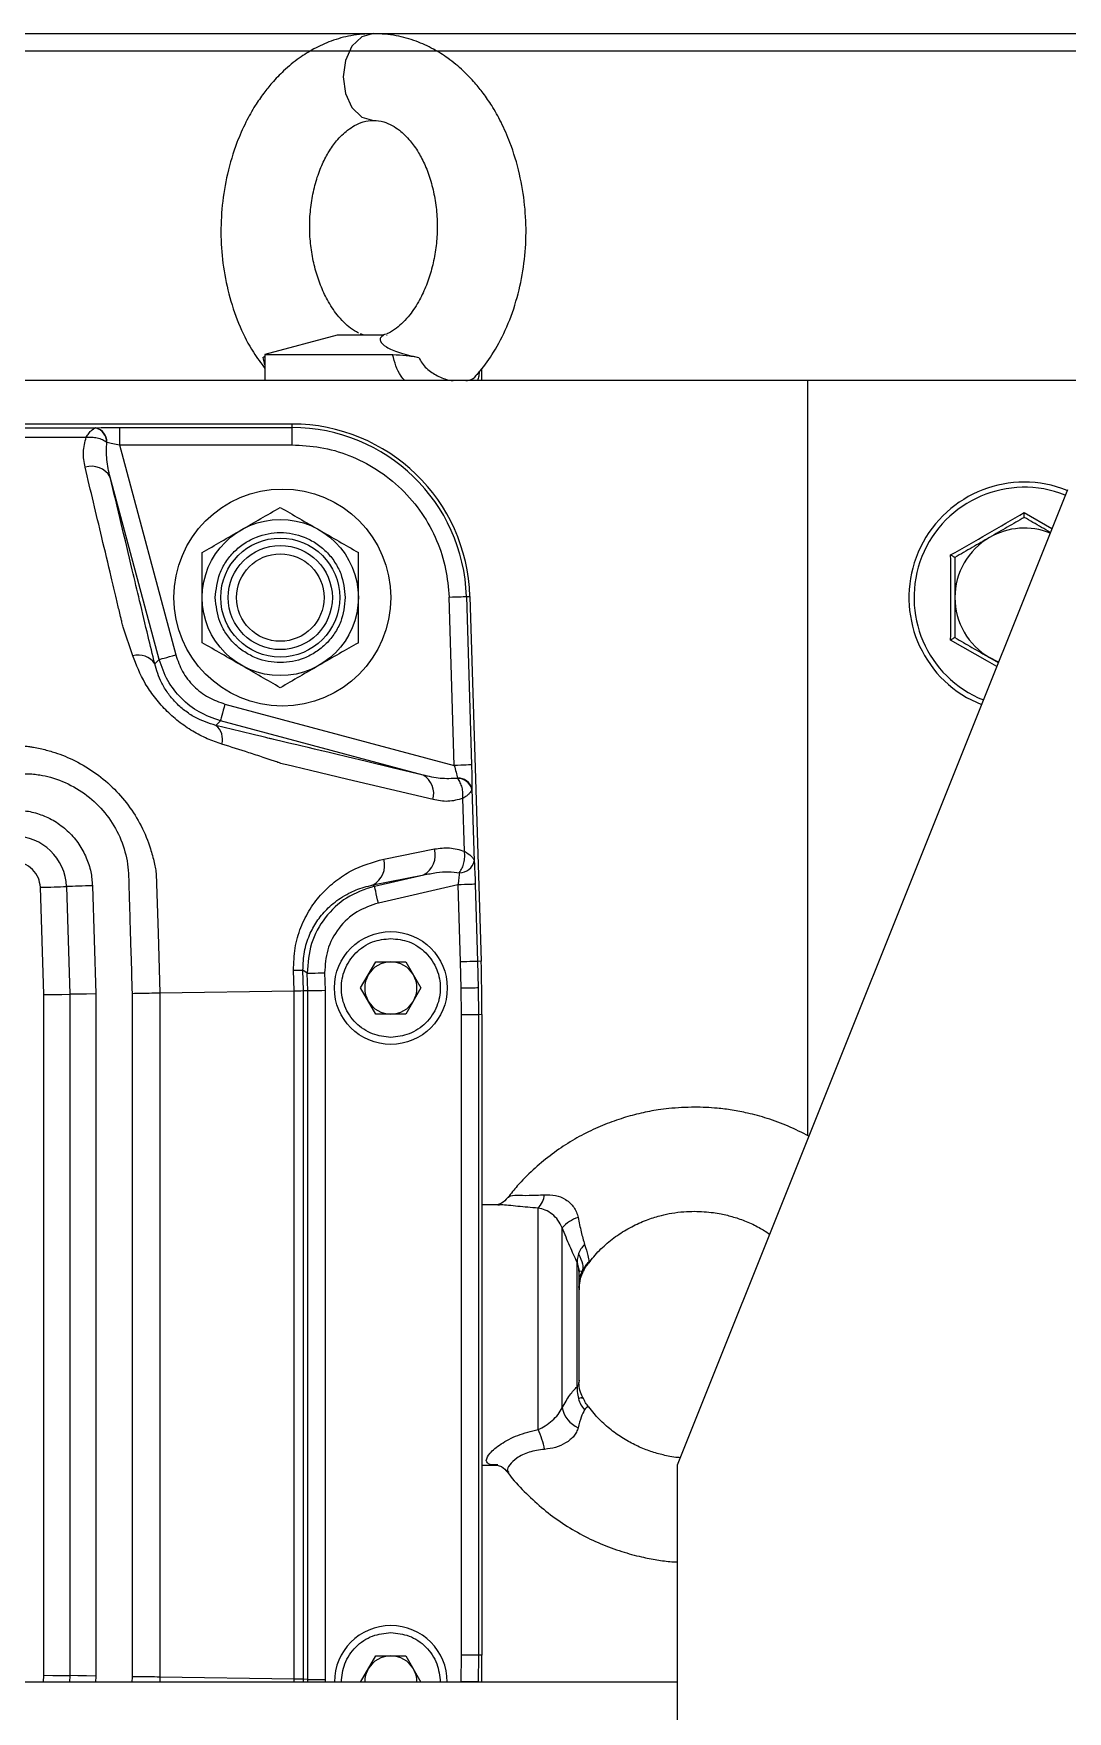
# Model space of a CAD drawing. Header units: centimetres. Extents: x 470464 to 524273, y 49611 to 59074.
# Drawn here: x 504640.27 to 504652.18, y 50589.77 to 50609.11 of the extents above; entities that cross this region are included whole.
import ezdxf

# ---------------------------------------------------------------- set-up
doc = ezdxf.new("R2010")
doc.units = ezdxf.units.CM
doc.header["$MEASUREMENT"] = 0
doc.layers.add('vinç', color=7, linetype='Continuous')

# ---------------------------------------------------------------- blocks, each defined once
blk = doc.blocks.new('y65ytr5c4rc44rfe')
at = {"color": 2, "linetype": 'Continuous', "lineweight": 25}
for p, q in [((429219.749, 68899.296), (429218.916, 68899.072)), ((429220.285, 68899.296), (429219.749, 68899.296)), ((429220.047, 68899.299), (429220.017, 68899.311)), ((429220.306, 68899.309), (429220.281, 68899.3)), ((429220.323, 68899.296), (429220.315, 68899.296)), ((429218.891, 68899.04), (429218.916, 68899.054)), ((429218.916, 68899.072), (429220.387, 68899.072)), ((429218.916, 68899.072), (429218.916, 68898.772)), ((429221.359, 68898.842), (429221.359, 68898.841)), ((429221.416, 68898.772), (429221.416, 68898.912)), ((429225.166, 68898.772), (429201.166, 68898.772)), ((429225.166, 68898.772), (429225.166, 68890.073)), ((429230.02, 68898.772), (429225.166, 68898.772)), ((429219.228, 68898.272), (429206.287, 68898.272)), ((429216.014, 68898.229), (429216.968, 68898.229)), ((429216.965, 68898.228), (429216.968, 68898.229)), ((429217.24, 68898.232), (429217.24, 68898.032)), ((429217.24, 68898.232), (429219.228, 68898.232)), ((429219.228, 68898.232), (429219.228, 68898.272)), ((429219.228, 68898.032), (429219.228, 68898.232)), ((429216.127, 68898.121), (429216.857, 68898.121)), ((429217.093, 68898.063), (429217.095, 68898.063)), ((429217.24, 68898.032), (429217.888, 68895.61)), ((429217.24, 68898.032), (429219.228, 68898.032)), ((429217.695, 68895.559), (429217.132, 68897.661)), ((429228.163, 68897.515), (429223.666, 68886.272)), ((429227.666, 68897.253), (429227.984, 68897.067)), ((429221.237, 68896.284), (429221.277, 68896.285)), ((429221.237, 68896.284), (429221.296, 68894.343)), ((429221.277, 68896.285), (429221.406, 68892.08)), ((429221.097, 68894.337), (429221.037, 68896.278)), ((429217.393, 68895.602), (429217.281, 68895.93)), ((429227.243, 68895.54), (429226.817, 68895.782)), ((429217.645, 68895.508), (429217.695, 68895.559)), ((429227.348, 68895.478), (429227.243, 68895.54)), ((429227.266, 68895.58), (429227.366, 68895.522)), ((429227.001, 68895.121), (429227.172, 68895.038)), ((429218.454, 68895.045), (429221.097, 68894.337)), ((429218.402, 68894.852), (429218.349, 68894.799)), ((429220.738, 68894.226), (429218.402, 68894.852)), ((429221.136, 68894.19), (429221.136, 68894.188)), ((429221.301, 68894.069), (429221.301, 68894.064)), ((429221.301, 68894.069), (429221.327, 68893.235)), ((429221.215, 68893.348), (429221.197, 68893.957)), ((429220.285, 68893.257), (429220.869, 68893.374)), ((429220.16, 68892.959), (429220.745, 68893.076)), ((429220.178, 68892.945), (429220.745, 68893.076)), ((429221.157, 68893.1), (429221.158, 68893.102)), ((429216.366, 68891.695), (429216.328, 68892.932)), ((429216.628, 68892.941), (429216.666, 68891.699)), ((429216.927, 68892.95), (429216.966, 68891.704)), ((429220.16, 68892.959), (429220.178, 68892.945)), ((429221.139, 68892.961), (429220.223, 68892.751)), ((429221.139, 68892.961), (429221.166, 68892.073)), ((429221.339, 68892.967), (429221.366, 68892.079)), ((429220.018, 68891.772), (429220.192, 68892.073)), ((429220.192, 68892.073), (429220.54, 68892.073)), ((429220.54, 68892.073), (429220.713, 68891.772)), ((429221.166, 68892.073), (429221.173, 68891.769)), ((429221.406, 68892.08), (429221.366, 68892.079)), ((429221.366, 68892.079), (429221.373, 68891.772)), ((429219.253, 68891.739), (429219.245, 68891.976)), ((429219.361, 68891.741), (429219.353, 68891.979)), ((429219.403, 68891.941), (429219.353, 68891.979)), ((429219.409, 68891.742), (429219.403, 68891.941)), ((429219.603, 68891.947), (429219.609, 68891.745)), ((429216.366, 68883.85), (429216.366, 68891.695)), ((429216.666, 68891.699), (429216.666, 68883.846)), ((429216.966, 68891.704), (429216.966, 68883.841)), ((429217.385, 68891.71), (429217.385, 68883.834)), ((429217.705, 68891.715), (429219.253, 68891.739)), ((429217.705, 68891.715), (429217.705, 68883.83)), ((429219.253, 68883.806), (429219.253, 68891.739)), ((429219.361, 68891.741), (429219.409, 68891.742)), ((429219.361, 68883.804), (429219.361, 68891.741)), ((429219.409, 68883.803), (429219.409, 68891.742)), ((429219.609, 68891.745), (429219.609, 68883.8)), ((429220.192, 68891.471), (429220.018, 68891.772)), ((429220.713, 68891.772), (429220.54, 68891.471)), ((429221.173, 68891.769), (429221.176, 68891.464)), ((429221.373, 68891.772), (429221.375, 68891.464)), ((429220.54, 68891.471), (429220.192, 68891.471)), ((429221.176, 68891.464), (429221.176, 68884.08)), ((429221.375, 68891.464), (429221.176, 68891.464)), ((429221.416, 68891.465), (429221.375, 68891.464)), ((429221.375, 68891.464), (429221.375, 68884.08)), ((429221.416, 68891.465), (429221.416, 68884.08)), ((429221.721, 68889.353), (429221.723, 68889.357)), ((429221.599, 68889.272), (429221.416, 68889.272)), ((429222.062, 68886.682), (429222.062, 68889.235)), ((429222.341, 68886.932), (429222.341, 68889.008)), ((429222.514, 68887.176), (429222.514, 68888.609)), ((429222.648, 68888.617), (429222.637, 68888.6)), ((429222.533, 68888.321), (429222.545, 68888.404)), ((429222.535, 68887.245), (429222.535, 68888.506)), ((429222.549, 68888.418), (429222.578, 68888.491)), ((429222.535, 68887.252), (429222.531, 68887.225)), ((429222.572, 68887.042), (429222.574, 68887.049)), ((429222.574, 68887.049), (429222.575, 68887.05)), ((429221.416, 68886.272), (429221.599, 68886.272)), ((429223.666, 68886.272), (429223.666, 68876.272)), ((429221.706, 68886.21), (429221.721, 68886.192)), ((429221.721, 68886.192), (429221.723, 68886.188)), ((429220.018, 68883.772), (429220.192, 68884.073)), ((429220.192, 68884.073), (429220.54, 68884.073)), ((429220.54, 68884.073), (429220.713, 68883.772)), ((429221.176, 68884.08), (429221.173, 68883.776)), ((429221.375, 68884.08), (429221.176, 68884.08)), ((429221.375, 68884.08), (429221.373, 68883.773)), ((429221.416, 68884.08), (429221.375, 68884.08)), ((429223.666, 68883.772), (429182.666, 68883.772)), ((429216.363, 68883.772), (429216.366, 68883.85)), ((429216.666, 68883.846), (429216.664, 68883.772)), ((429216.966, 68883.841), (429216.964, 68883.772)), ((429217.385, 68883.834), (429217.383, 68883.772)), ((429217.705, 68883.83), (429217.703, 68883.772)), ((429219.253, 68883.806), (429217.705, 68883.83)), ((429219.252, 68883.772), (429219.253, 68883.806)), ((429219.36, 68883.772), (429219.361, 68883.804)), ((429219.409, 68883.803), (429219.361, 68883.804)), ((429219.408, 68883.772), (429219.409, 68883.803)), ((429219.609, 68883.8), (429219.608, 68883.772))]:
    blk.add_line(p, q, dxfattribs=at)
at = {"color": 2, "linetype": 'Continuous', "lineweight": 25, "flags": 128}
for points in [[(429220.166, 68902.772), (429220.031, 68902.734), (429219.918, 68902.626), (429219.842, 68902.464), (429219.815, 68902.272), (429219.842, 68902.081), (429219.918, 68901.919), (429220.031, 68901.81), (429220.166, 68901.772), (429220.166, 68901.772)], [(429221.037, 68896.278), (429221.075, 68896.279), (429221.112, 68896.28), (429221.146, 68896.281), (429221.176, 68896.282), (429221.201, 68896.283), (429221.219, 68896.284), (429221.232, 68896.284), (429221.237, 68896.284)], [(429217.695, 68895.559), (429217.7, 68895.56), (429217.712, 68895.563), (429217.73, 68895.568), (429217.754, 68895.574), (429217.783, 68895.582), (429217.816, 68895.591), (429217.852, 68895.601), (429217.888, 68895.61)], [(429227.369, 68895.53), (429227.36, 68895.533), (429227.266, 68895.58)], [(429218.454, 68895.045), (429218.444, 68895.008), (429218.434, 68894.973), (429218.426, 68894.94), (429218.418, 68894.911), (429218.411, 68894.887), (429218.407, 68894.869), (429218.403, 68894.857), (429218.402, 68894.852)], [(429220.738, 68894.226), (429220.38, 68894.311), (429220.087, 68894.381), (429219.86, 68894.435), (429219.732, 68894.466), (429219.64, 68894.488), (429219.585, 68894.501), (429219.572, 68894.504), (429219.568, 68894.505), (429219.567, 68894.505), (429219.567, 68894.505), (429219.567, 68894.505), (429219.567, 68894.505), (429219.567, 68894.505), (429219.567, 68894.505), (429219.487, 68894.524), (429219.412, 68894.542), (429219.344, 68894.558), (429219.281, 68894.573), (429219.225, 68894.587), (429219.174, 68894.599), (429219.129, 68894.609), (429219.019, 68894.635), (429218.991, 68894.642), (429218.984, 68894.644), (429218.982, 68894.644), (429218.982, 68894.644), (429218.982, 68894.644), (429218.982, 68894.644), (429218.972, 68894.647), (429218.964, 68894.649), (429218.95, 68894.652), (429218.925, 68894.658), (429218.88, 68894.669), (429218.796, 68894.689), (429218.638, 68894.727), (429218.349, 68894.799)], [(429220.852, 68893.943), (429219.871, 68894.176), (429219.439, 68894.279), (429219.249, 68894.324), (429219.166, 68894.344), (429219.129, 68894.353), (429219.1, 68894.36)], [(429221.296, 68894.343), (429221.291, 68894.343), (429221.279, 68894.343), (429221.26, 68894.342), (429221.235, 68894.341), (429221.205, 68894.34), (429221.171, 68894.339), (429221.135, 68894.338), (429221.097, 68894.337)], [(429217.663, 68893.088), (429217.684, 68892.402), (429217.705, 68891.715)], [(429216.328, 68892.932), (429216.368, 68892.933), (429216.408, 68892.934), (429216.447, 68892.935), (429216.486, 68892.937), (429216.523, 68892.938), (429216.56, 68892.939), (429216.595, 68892.94), (429216.628, 68892.941)], [(429216.927, 68892.95), (429216.887, 68892.949), (429216.847, 68892.948), (429216.808, 68892.946), (429216.769, 68892.945), (429216.732, 68892.944), (429216.696, 68892.943), (429216.661, 68892.942), (429216.628, 68892.941)], [(429220.223, 68892.751), (429220.214, 68892.788), (429220.206, 68892.824), (429220.198, 68892.857), (429220.192, 68892.886), (429220.186, 68892.91), (429220.182, 68892.929), (429220.179, 68892.941), (429220.178, 68892.945)], [(429221.339, 68892.967), (429221.334, 68892.967), (429221.321, 68892.967), (429221.303, 68892.966), (429221.278, 68892.966), (429221.248, 68892.965), (429221.214, 68892.964), (429221.177, 68892.962), (429221.139, 68892.961)], [(429221.366, 68892.079), (429221.361, 68892.079), (429221.349, 68892.079), (429221.33, 68892.078), (429221.305, 68892.077), (429221.275, 68892.076), (429221.241, 68892.075), (429221.204, 68892.074), (429221.166, 68892.073)], [(429219.245, 68891.976), (429219.269, 68891.976), (429219.289, 68891.977), (429219.308, 68891.978), (429219.323, 68891.978), (429219.335, 68891.978), (429219.345, 68891.979), (429219.351, 68891.979), (429219.353, 68891.979)], [(429219.403, 68891.941), (429219.408, 68891.941), (429219.42, 68891.941), (429219.439, 68891.942), (429219.464, 68891.943), (429219.494, 68891.944), (429219.528, 68891.945), (429219.565, 68891.946), (429219.603, 68891.947)], [(429216.366, 68891.695), (429216.472, 68891.696), (429216.574, 68891.698), (429216.666, 68891.699)], [(429216.966, 68891.704), (429216.859, 68891.702), (429216.758, 68891.701), (429216.666, 68891.699)], [(429219.253, 68891.739), (429219.297, 68891.74), (429219.33, 68891.74), (429219.352, 68891.741), (429219.361, 68891.741)], [(429219.409, 68891.742), (429219.414, 68891.742), (429219.426, 68891.742), (429219.445, 68891.742), (429219.47, 68891.743), (429219.5, 68891.743), (429219.534, 68891.743), (429219.571, 68891.744), (429219.609, 68891.745)], [(429221.373, 68891.772), (429221.368, 68891.772), (429221.356, 68891.772), (429221.337, 68891.771), (429221.312, 68891.771), (429221.282, 68891.77), (429221.248, 68891.77), (429221.211, 68891.769), (429221.173, 68891.769)], [(429216.366, 68883.85), (429216.472, 68883.848), (429216.574, 68883.847), (429216.666, 68883.846)], [(429216.966, 68883.841), (429216.859, 68883.843), (429216.758, 68883.844), (429216.666, 68883.846)], [(429219.361, 68883.804), (429219.352, 68883.804), (429219.33, 68883.805), (429219.297, 68883.805), (429219.253, 68883.806)], [(429219.409, 68883.803), (429219.414, 68883.803), (429219.426, 68883.803), (429219.445, 68883.803), (429219.47, 68883.802), (429219.5, 68883.802), (429219.534, 68883.801), (429219.571, 68883.801), (429219.609, 68883.8)], [(429221.373, 68883.773), (429221.368, 68883.773), (429221.356, 68883.773), (429221.337, 68883.774), (429221.312, 68883.774), (429221.282, 68883.774), (429221.248, 68883.775), (429221.211, 68883.776), (429221.173, 68883.776)]]:
    blk.add_lwpolyline(points, dxfattribs=at)
at = {"color": 2, "linetype": 'Continuous', "lineweight": 25}
for centre, radius in [((429219.116, 68896.272), 1.25), ((429219.092, 68896.272), 0.9), ((429219.092, 68896.272), 0.686), ((429219.092, 68896.272), 0.6), ((429219.092, 68896.272), 0.504), ((429220.366, 68891.772), 0.65)]:
    blk.add_circle(centre, radius, dxfattribs=at)
for centre, radius, start, end in [((429216.92, 68898.061), 0.173, 0.7122, 75.0981), ((429216.927, 68898.065), 0.168, 359.1816, 75.84), ((429219.228, 68896.222), 2.05, 1.7624, 90), ((429219.228, 68896.222), 2.01, 1.7624, 90), ((429216.915, 68897.534), 0.252, 30.3265, 106.6427), ((429227.666, 68896.272), 1.33, 68.1986, 240), ((429227.666, 68896.272), 1.271, 68.1986, 248.1986), ((429227.666, 68896.272), 0.8, 68.1986, 120), ((429227.666, 68896.272), 0.8, 120, 180), ((429227.666, 68896.272), 0.8, 180, 240), ((429217.454, 68895.38), 0.23, 33.9412, 105.4256), ((429218.219, 68894.637), 0.208, 344.6656, 51.1882), ((429220.612, 68894.011), 0.249, 344.04, 59.7686), ((429221.141, 68894.024), 0.167, 15.8167, 91.8533), ((429221.134, 68894.014), 0.174, 16.9684, 89.4054), ((429216.028, 68892.922), 0.6, 1.7624, 90), ((429220.037, 68893.185), 0.258, 298.5584, 16.1139), ((429220.621, 68893.302), 0.258, 298.5587, 16.1116), ((429221.159, 68893.273), 0.172, 269.2516, 347.2185), ((429221.159, 68893.273), 0.172, 269.3971, 347.156), ((429220.366, 68891.772), 0.301, 90, 150), ((429220.366, 68891.772), 0.301, 30, 90), ((429220.366, 68891.772), 0.301, 150, 210), ((429220.366, 68891.772), 0.301, 330, 30), ((429220.366, 68891.772), 0.301, 210, 270), ((429220.366, 68891.772), 0.301, 270, 330), ((429221.873, 68889.424), 0.267, 314.9349, 352.4164), ((429222.657, 68888.72), 0.428, 108.1366, 137.7587), ((429222.659, 68887), 0.326, 192.0759, 245.5009), ((429221.162, 68886.256), 0.996, 11.4856, 25.3533), ((429220.366, 68883.772), 0.65, 0, 180), ((429220.366, 68883.772), 0.301, 150, 180), ((429220.366, 68883.772), 0.301, 90, 150), ((429220.366, 68883.772), 0.301, 30, 90), ((429220.366, 68883.772), 0.301, 0, 30)]:
    blk.add_arc(centre, radius, start, end, dxfattribs=at)
for centre, major_axis, start_param in [((429201.404, 68891.465), (20.01, 0.308), 6.267815), ((429201.404, 68884.08), (20.01, -0.308), 6.283183)]:
    blk.add_ellipse(centre, major_axis=major_axis, ratio=0.999391, start_param=start_param, end_param=6.298556, dxfattribs=at)
for points, knots in [([(429220.166, 68902.772), (429220.079, 68902.768), (429219.914, 68902.759), (429219.684, 68902.693), (429219.485, 68902.603), (429219.301, 68902.488), (429219.14, 68902.356), (429219.005, 68902.216), (429218.896, 68902.081), (429218.794, 68901.932), (429218.688, 68901.744), (429218.574, 68901.483), (429218.478, 68901.163), (429218.417, 68900.798), (429218.401, 68900.436), (429218.431, 68900.077), (429218.504, 68899.725), (429218.621, 68899.394), (429218.759, 68899.12), (429218.87, 68898.973), (429218.916, 68898.912)], [0, 0, 0, 0, 0.059416, 0.113251, 0.161977, 0.205943, 0.25665, 0.297556, 0.329655, 0.365559, 0.410215, 0.461173, 0.535226, 0.605362, 0.674239, 0.742965, 0.812771, 0.884341, 0.952009, 1, 1, 1, 1]), ([(429221.355, 68898.838), (429221.368, 68898.853), (429221.441, 68898.934), (429221.564, 68899.112), (429221.712, 68899.393), (429221.827, 68899.725), (429221.901, 68900.077), (429221.931, 68900.436), (429221.915, 68900.798), (429221.854, 68901.163), (429221.758, 68901.483), (429221.644, 68901.744), (429221.538, 68901.932), (429221.436, 68902.081), (429221.327, 68902.215), (429221.193, 68902.355), (429221.034, 68902.486), (429220.852, 68902.601), (429220.653, 68902.691), (429220.421, 68902.759), (429220.254, 68902.768), (429220.166, 68902.772)], [0, 0, 0, 0, 0.0124827, 0.0668118, 0.1331505, 0.2033159, 0.2717508, 0.3391273, 0.4066522, 0.4754112, 0.5480101, 0.5979671, 0.6417467, 0.6769465, 0.7084005, 0.7484247, 0.7979749, 0.8409607, 0.8886952, 0.9415499, 1, 1, 1, 1]), ([(429219.992, 68899.32), (429219.962, 68899.338), (429219.88, 68899.386), (429219.757, 68899.51), (429219.64, 68899.684), (429219.554, 68899.869), (429219.493, 68900.055), (429219.451, 68900.252), (429219.429, 68900.457), (429219.431, 68900.667), (429219.455, 68900.875), (429219.501, 68901.073), (429219.566, 68901.251), (429219.633, 68901.383), (429219.693, 68901.474), (429219.747, 68901.543), (429219.804, 68901.604), (429219.873, 68901.665), (429219.954, 68901.719), (429220.053, 68901.763), (429220.126, 68901.769), (429220.166, 68901.772)], [0, 0, 0, 0, 0.051553, 0.140434, 0.210561, 0.265849, 0.319633, 0.372588, 0.425454, 0.479509, 0.534614, 0.59044, 0.64649, 0.698554, 0.728875, 0.756012, 0.79205, 0.829872, 0.876847, 0.933209, 1, 1, 1, 1]), ([(429220.166, 68901.772), (429220.205, 68901.769), (429220.278, 68901.763), (429220.377, 68901.719), (429220.459, 68901.665), (429220.528, 68901.604), (429220.585, 68901.543), (429220.639, 68901.474), (429220.698, 68901.383), (429220.766, 68901.251), (429220.83, 68901.073), (429220.876, 68900.875), (429220.901, 68900.667), (429220.902, 68900.457), (429220.881, 68900.252), (429220.839, 68900.055), (429220.778, 68899.869), (429220.692, 68899.684), (429220.575, 68899.509), (429220.452, 68899.39), (429220.361, 68899.327), (429220.323, 68899.314), (429220.315, 68899.311)], [0, 0, 0, 0, 0.065878, 0.121469, 0.167802, 0.205106, 0.240651, 0.267417, 0.297323, 0.348674, 0.403957, 0.459019, 0.513371, 0.566686, 0.618829, 0.671059, 0.724107, 0.778639, 0.847806, 0.935471, 0.986318, 1, 1, 1, 1]), ([(429220.285, 68899.296), (429220.27, 68899.286), (429220.24, 68899.266), (429220.242, 68899.218), (429220.302, 68899.16), (429220.429, 68899.105), (429220.566, 68899.066), (429220.648, 68899.049), (429220.689, 68899.04)], [0, 0, 0, 0, 0.125287, 0.250655, 0.499983, 0.748992, 0.874391, 1, 1, 1, 1]), ([(429218.891, 68899.04), (429218.897, 68899.016), (429218.904, 68898.984), (429218.913, 68898.958), (429218.916, 68898.951)], [0, 0, 0, 0, 0.727951, 1, 1, 1, 1]), ([(429220.387, 68899.072), (429220.439, 68899.071), (429220.543, 68899.067), (429220.64, 68899.049), (429220.689, 68899.04)], [0, 0, 0, 0, 0.498906, 1, 1, 1, 1]), ([(429220.528, 68898.772), (429220.513, 68898.79), (429220.439, 68898.872), (429220.41, 68898.984), (429220.387, 68899.072)], [0, 0, 0, 0, 0.2085454, 1, 1, 1, 1]), ([(429220.689, 68899.04), (429220.7, 68899.017), (429220.723, 68898.97), (429220.794, 68898.893), (429220.903, 68898.824), (429221.013, 68898.78), (429221.07, 68898.774), (429221.084, 68898.772)], [0, 0, 0, 0, 0.144251, 0.288936, 0.587839, 0.894632, 1, 1, 1, 1]), ([(429221.231, 68898.772), (429221.243, 68898.774), (429221.292, 68898.781), (429221.332, 68898.803), (429221.352, 68898.836), (429221.354, 68898.839)], [0, 0, 0, 0, 0.239021, 0.927823, 1, 1, 1, 1]), ([(429221.383, 68898.869), (429221.382, 68898.854), (429221.38, 68898.816), (429221.37, 68898.789), (429221.365, 68898.772)], [0, 0, 0, 0, 0.407135, 1, 1, 1, 1]), ([(429216.857, 68898.121), (429216.866, 68898.135), (429216.881, 68898.159), (429216.899, 68898.182), (429216.927, 68898.212), (429216.947, 68898.221), (429216.965, 68898.228)], [0, 0, 0, 0, 0.246895, 0.4011574, 0.4933243, 1, 1, 1, 1]), ([(429216.968, 68898.229), (429217.008, 68898.23), (429217.09, 68898.232), (429217.19, 68898.232), (429217.24, 68898.232)], [0, 0, 0, 0, 0.497454, 1, 1, 1, 1]), ([(429216.842, 68897.775), (429216.832, 68897.833), (429216.81, 68897.949), (429216.841, 68898.063), (429216.857, 68898.121)], [0, 0, 0, 0, 0.498944, 1, 1, 1, 1]), ([(429216.857, 68898.121), (429216.878, 68898.122), (429216.922, 68898.124), (429216.984, 68898.114), (429217.044, 68898.095), (429217.077, 68898.074), (429217.093, 68898.063)], [0, 0, 0, 0, 0.250443, 0.49726, 0.744431, 1, 1, 1, 1]), ([(429217.132, 68897.661), (429217.116, 68897.728), (429217.084, 68897.861), (429217.09, 68897.996), (429217.093, 68898.063)], [0, 0, 0, 0, 0.499863, 1, 1, 1, 1]), ([(429217.095, 68898.063), (429217.117, 68898.059), (429217.161, 68898.05), (429217.213, 68898.038), (429217.24, 68898.032)], [0, 0, 0, 0, 0.491199, 1, 1, 1, 1]), ([(429219.228, 68898.032), (429219.336, 68898.026), (429219.56, 68898.015), (429219.891, 68897.918), (429220.21, 68897.757), (429220.496, 68897.53), (429220.732, 68897.251), (429220.902, 68896.937), (429221.009, 68896.609), (429221.028, 68896.386), (429221.037, 68896.278)], [0, 0, 0, 0, 0.116845, 0.240412, 0.3689, 0.500001, 0.6311, 0.759588, 0.883154, 1, 1, 1, 1]), ([(429217.281, 68895.93), (429217.277, 68895.949), (429217.269, 68895.983), (429217.254, 68896.044), (429217.233, 68896.133), (429217.195, 68896.292), (429217.128, 68896.576), (429217.007, 68897.083), (429216.907, 68897.505), (429216.842, 68897.775)], [0, 0, 0, 0, 0.03086, 0.055092, 0.098363, 0.175632, 0.313613, 0.560008, 1, 1, 1, 1]), ([(429217.645, 68895.508), (429217.619, 68895.615), (429217.559, 68895.864), (429217.476, 68896.216), (429217.33, 68896.83), (429217.217, 68897.305), (429217.132, 68897.661)], [0, 0, 0, 0, 0.141893, 0.333417, 0.500063, 1, 1, 1, 1]), ([(429218.642, 68897.051), (429218.717, 68897.095), (429218.87, 68897.183), (429219.017, 68897.268), (429219.092, 68897.311)], [0, 0, 0, 0, 0.494511, 1, 1, 1, 1]), ([(429219.092, 68897.311), (429219.165, 68897.269), (429219.312, 68897.183), (429219.465, 68897.095), (429219.542, 68897.051)], [0, 0, 0, 0, 0.495457, 1, 1, 1, 1]), ([(429226.817, 68896.763), (429226.959, 68896.843), (429227.243, 68897.004), (429227.525, 68897.17), (429227.666, 68897.253)], [0, 0, 0, 0, 0.499537, 1, 1, 1, 1]), ([(429227.666, 68897.196), (429227.666, 68897.197), (429227.666, 68897.199), (429227.666, 68897.212), (429227.666, 68897.231), (429227.666, 68897.246), (429227.666, 68897.253)], [0, 0, 0, 0, 0.230959, 0.499472, 0.749846, 1, 1, 1, 1]), ([(429227.666, 68897.196), (429227.601, 68897.159), (429227.47, 68897.083), (429227.334, 68897.005), (429227.266, 68896.965)], [0, 0, 0, 0, 0.4954614, 1, 1, 1, 1]), ([(429227.966, 68897.023), (429227.932, 68897.042), (429227.831, 68897.101), (429227.732, 68897.158), (429227.666, 68897.196)], [0, 0, 0, 0, 0.328863, 1, 1, 1, 1]), ([(429218.192, 68896.791), (429218.265, 68896.833), (429218.412, 68896.919), (429218.565, 68897.007), (429218.642, 68897.051)], [0, 0, 0, 0, 0.49546, 1, 1, 1, 1]), ([(429218.343, 68896.272), (429218.353, 68896.366), (429218.368, 68896.511), (429218.462, 68896.685), (429218.558, 68896.805), (429218.678, 68896.902), (429218.853, 68896.993), (429219.092, 68897.039), (429219.331, 68896.993), (429219.505, 68896.902), (429219.625, 68896.805), (429219.722, 68896.685), (429219.815, 68896.511), (429219.831, 68896.366), (429219.841, 68896.272)], [0, 0, 0, 0, 0.11973, 0.1841828, 0.2500006, 0.3158184, 0.3802712, 0.5000012, 0.6197288, 0.6841816, 0.7499994, 0.8158172, 0.88027, 1, 1, 1, 1]), ([(429219.542, 68897.051), (429219.617, 68897.007), (429219.77, 68896.919), (429219.917, 68896.834), (429219.992, 68896.791)], [0, 0, 0, 0, 0.494513, 1, 1, 1, 1]), ([(429227.266, 68896.965), (429227.199, 68896.927), (429227.063, 68896.848), (429226.932, 68896.773), (429226.866, 68896.734)], [0, 0, 0, 0, 0.494517, 1, 1, 1, 1]), ([(429218.192, 68896.272), (429218.192, 68896.359), (429218.192, 68896.535), (429218.192, 68896.705), (429218.192, 68896.791)], [0, 0, 0, 0, 0.4945164, 1, 1, 1, 1]), ([(429219.992, 68896.272), (429219.992, 68896.359), (429219.992, 68896.535), (429219.992, 68896.705), (429219.992, 68896.791)], [0, 0, 0, 0, 0.4945164, 1, 1, 1, 1]), ([(429226.866, 68896.734), (429226.865, 68896.735), (429226.864, 68896.736), (429226.852, 68896.742), (429226.836, 68896.752), (429226.823, 68896.759), (429226.817, 68896.763)], [0, 0, 0, 0, 0.230955, 0.499514, 0.749889, 1, 1, 1, 1]), ([(429226.817, 68895.782), (429226.818, 68895.945), (429226.821, 68896.272), (429226.818, 68896.599), (429226.817, 68896.763)], [0, 0, 0, 0, 0.4995336, 1, 1, 1, 1]), ([(429226.866, 68896.734), (429226.866, 68896.659), (429226.866, 68896.508), (429226.866, 68896.351), (429226.866, 68896.272)], [0, 0, 0, 0, 0.495464, 1, 1, 1, 1]), ([(429218.192, 68895.752), (429218.192, 68895.836), (429218.192, 68896.007), (429218.192, 68896.183), (429218.192, 68896.272)], [0, 0, 0, 0, 0.495464, 1, 1, 1, 1]), ([(429219.841, 68896.272), (429219.831, 68896.177), (429219.815, 68896.032), (429219.722, 68895.858), (429219.625, 68895.738), (429219.505, 68895.641), (429219.331, 68895.55), (429219.092, 68895.504), (429218.853, 68895.55), (429218.678, 68895.641), (429218.558, 68895.738), (429218.462, 68895.858), (429218.368, 68896.032), (429218.353, 68896.177), (429218.343, 68896.272)], [0, 0, 0, 0, 0.119728, 0.184181, 0.250001, 0.315819, 0.380271, 0.499999, 0.619729, 0.684181, 0.749999, 0.815819, 0.880272, 1, 1, 1, 1]), ([(429219.992, 68895.752), (429219.992, 68895.836), (429219.992, 68896.007), (429219.992, 68896.183), (429219.992, 68896.272)], [0, 0, 0, 0, 0.495464, 1, 1, 1, 1]), ([(429226.866, 68896.272), (429226.866, 68896.195), (429226.866, 68896.039), (429226.866, 68895.887), (429226.866, 68895.811)], [0, 0, 0, 0, 0.494517, 1, 1, 1, 1]), ([(429218.642, 68895.492), (429218.566, 68895.536), (429218.414, 68895.624), (429218.266, 68895.709), (429218.192, 68895.752)], [0, 0, 0, 0, 0.494516, 1, 1, 1, 1]), ([(429219.992, 68895.752), (429219.919, 68895.71), (429219.771, 68895.625), (429219.619, 68895.537), (429219.542, 68895.492)], [0, 0, 0, 0, 0.495457, 1, 1, 1, 1]), ([(429226.866, 68895.811), (429226.865, 68895.81), (429226.864, 68895.809), (429226.852, 68895.803), (429226.836, 68895.793), (429226.823, 68895.786), (429226.817, 68895.782)], [0, 0, 0, 0, 0.230959, 0.49951, 0.750068, 1, 1, 1, 1]), ([(429226.866, 68895.811), (429226.931, 68895.773), (429227.062, 68895.697), (429227.197, 68895.619), (429227.266, 68895.58)], [0, 0, 0, 0, 0.49545, 1, 1, 1, 1]), ([(429218.419, 68894.582), (429218.363, 68894.601), (429218.25, 68894.641), (429218.081, 68894.729), (429217.918, 68894.841), (429217.768, 68894.975), (429217.639, 68895.124), (429217.497, 68895.334), (429217.434, 68895.495), (429217.393, 68895.602)], [0, 0, 0, 0, 0.12369, 0.248404, 0.374527, 0.500271, 0.626986, 0.75248, 1, 1, 1, 1]), ([(429218.349, 68894.799), (429218.269, 68894.824), (429218.148, 68894.862), (429217.988, 68894.968), (429217.881, 68895.064), (429217.792, 68895.172), (429217.7, 68895.324), (429217.667, 68895.435), (429217.645, 68895.508)], [0, 0, 0, 0, 0.250269, 0.377442, 0.500368, 0.620569, 0.750457, 1, 1, 1, 1]), ([(429218.402, 68894.852), (429218.319, 68894.881), (429218.153, 68894.939), (429217.947, 68895.104), (429217.783, 68895.31), (429217.725, 68895.475), (429217.695, 68895.559)], [0, 0, 0, 0, 0.252929, 0.5, 0.747079, 1, 1, 1, 1]), ([(429217.888, 68895.61), (429217.911, 68895.545), (429217.957, 68895.413), (429218.089, 68895.246), (429218.257, 68895.114), (429218.389, 68895.068), (429218.454, 68895.045)], [0, 0, 0, 0, 0.245684, 0.5, 0.754316, 1, 1, 1, 1]), ([(429219.092, 68895.232), (429219.019, 68895.275), (429218.871, 68895.36), (429218.719, 68895.448), (429218.642, 68895.492)], [0, 0, 0, 0, 0.495464, 1, 1, 1, 1]), ([(429219.542, 68895.492), (429219.466, 68895.449), (429219.314, 68895.361), (429219.166, 68895.275), (429219.092, 68895.232)], [0, 0, 0, 0, 0.494513, 1, 1, 1, 1]), ([(429216.143, 68894.561), (429216.15, 68894.561), (429216.16, 68894.559), (429216.18, 68894.557), (429216.208, 68894.553), (429216.258, 68894.545), (429216.346, 68894.528), (429216.499, 68894.488), (429216.709, 68894.406), (429216.944, 68894.271), (429217.161, 68894.093), (429217.346, 68893.882), (429217.495, 68893.642), (429217.588, 68893.416), (429217.633, 68893.247), (429217.651, 68893.159), (429217.658, 68893.12), (429217.66, 68893.102), (429217.662, 68893.094), (429217.662, 68893.09), (429217.663, 68893.088)], [0, 0, 0, 0, 0.00815, 0.014535, 0.025868, 0.045922, 0.081328, 0.14394, 0.254296, 0.376747, 0.499499, 0.621613, 0.745044, 0.869972, 0.942098, 0.974326, 0.988662, 0.995003, 0.997802, 1, 1, 1, 1]), ([(429219.1, 68894.36), (429219.088, 68894.364), (429219.067, 68894.371), (429219.03, 68894.384), (429218.974, 68894.404), (429218.873, 68894.438), (429218.687, 68894.498), (429218.524, 68894.549), (429218.419, 68894.582)], [0, 0, 0, 0, 0.055834, 0.09959, 0.177477, 0.315887, 0.561632, 1, 1, 1, 1]), ([(429200.74, 68894.242), (429203.843, 68894.242), (429207.451, 68894.242), (429211.556, 68894.242), (429213.048, 68894.242), (429214.555, 68894.242), (429215.583, 68894.241), (429216.125, 68894.242), (429216.15, 68894.242), (429216.158, 68894.242), (429216.168, 68894.242), (429216.185, 68894.241), (429216.215, 68894.24), (429216.26, 68894.236), (429216.339, 68894.226), (429216.498, 68894.191), (429216.718, 68894.1), (429216.954, 68893.929), (429217.145, 68893.709), (429217.28, 68893.45), (429217.349, 68893.165), (429217.346, 68892.964), (429217.35, 68892.852), (429217.351, 68892.825), (429217.352, 68892.791), (429217.355, 68892.688), (429217.361, 68892.48), (429217.372, 68892.133), (429217.38, 68891.864), (429217.385, 68891.71)], [0, 0, 0, 0, 0.5003, 0.581593, 0.661786, 0.740879, 0.824491, 0.827477, 0.828279, 0.828578, 0.828621, 0.829975, 0.831329, 0.833459, 0.837275, 0.844169, 0.85968, 0.875226, 0.890738, 0.906269, 0.921845, 0.937468, 0.938529, 0.939969, 0.941789, 0.943989, 0.956584, 0.975254, 1, 1, 1, 1]), ([(429221.136, 68894.188), (429221.069, 68894.185), (429220.936, 68894.178), (429220.804, 68894.21), (429220.738, 68894.226)], [0, 0, 0, 0, 0.500136, 1, 1, 1, 1]), ([(429221.097, 68894.337), (429221.104, 68894.31), (429221.119, 68894.257), (429221.13, 68894.212), (429221.136, 68894.19)], [0, 0, 0, 0, 0.510332, 1, 1, 1, 1]), ([(429221.197, 68893.957), (429221.197, 68893.978), (429221.199, 68894.021), (429221.188, 68894.082), (429221.168, 68894.14), (429221.147, 68894.171), (429221.136, 68894.188)], [0, 0, 0, 0, 0.251127, 0.498481, 0.745101, 1, 1, 1, 1]), ([(429221.296, 68894.343), (429221.298, 68894.293), (429221.3, 68894.193), (429221.301, 68894.11), (429221.301, 68894.069)], [0, 0, 0, 0, 0.503096, 1, 1, 1, 1]), ([(429221.301, 68894.064), (429221.294, 68894.047), (429221.285, 68894.027), (429221.256, 68894), (429221.234, 68893.981), (429221.211, 68893.966), (429221.197, 68893.957)], [0, 0, 0, 0, 0.505445, 0.595141, 0.752402, 1, 1, 1, 1]), ([(429216.028, 68893.822), (429216.082, 68893.82), (429216.193, 68893.814), (429216.358, 68893.766), (429216.516, 68893.686), (429216.659, 68893.573), (429216.776, 68893.434), (429216.86, 68893.278), (429216.914, 68893.115), (429216.923, 68893.004), (429216.927, 68892.95)], [0, 0, 0, 0, 0.116845, 0.240412, 0.368902, 0.500001, 0.631098, 0.759589, 0.883156, 1, 1, 1, 1]), ([(429221.197, 68893.957), (429221.139, 68893.941), (429221.025, 68893.91), (429220.909, 68893.932), (429220.852, 68893.943)], [0, 0, 0, 0, 0.50108, 1, 1, 1, 1]), ([(429220.869, 68893.374), (429220.927, 68893.382), (429221.043, 68893.399), (429221.158, 68893.365), (429221.215, 68893.348)], [0, 0, 0, 0, 0.498994, 1, 1, 1, 1]), ([(429216.328, 68892.932), (429216.323, 68892.969), (429216.312, 68893.045), (429216.242, 68893.143), (429216.142, 68893.21), (429216.065, 68893.218), (429216.028, 68893.222)], [0, 0, 0, 0, 0.2404953, 0.5000036, 0.7594994, 1, 1, 1, 1]), ([(429219.245, 68891.976), (429219.248, 68892.061), (429219.253, 68892.233), (429219.324, 68892.474), (429219.432, 68892.687), (429219.571, 68892.867), (429219.732, 68893.012), (429219.965, 68893.166), (429220.157, 68893.221), (429220.285, 68893.257)], [0, 0, 0, 0, 0.12539, 0.250319, 0.375286, 0.500794, 0.625534, 0.750974, 1, 1, 1, 1]), ([(429221.158, 68893.102), (429221.169, 68893.119), (429221.191, 68893.153), (429221.21, 68893.215), (429221.22, 68893.28), (429221.217, 68893.325), (429221.215, 68893.348)], [0, 0, 0, 0, 0.2566448, 0.503337, 0.749833, 1, 1, 1, 1]), ([(429221.215, 68893.348), (429221.244, 68893.329), (429221.288, 68893.3), (429221.319, 68893.262), (429221.324, 68893.244), (429221.327, 68893.235)], [0, 0, 0, 0, 0.490213, 0.739157, 1, 1, 1, 1]), ([(429221.327, 68893.234), (429221.327, 68893.235), (429221.327, 68893.235), (429221.327, 68893.235), (429221.327, 68893.235)], [0, 0, 0, 0, 0.560478, 1, 1, 1, 1]), ([(429221.327, 68893.234), (429221.329, 68893.194), (429221.334, 68893.114), (429221.337, 68893.017), (429221.339, 68892.967)], [0, 0, 0, 0, 0.498494, 1, 1, 1, 1]), ([(429220.745, 68893.076), (429220.793, 68893.085), (429220.888, 68893.103), (429221.027, 68893.116), (429221.115, 68893.105), (429221.157, 68893.1)], [0, 0, 0, 0, 0.356851, 0.695892, 1, 1, 1, 1]), ([(429221.157, 68893.1), (429221.154, 68893.079), (429221.15, 68893.037), (429221.143, 68892.987), (429221.139, 68892.961)], [0, 0, 0, 0, 0.494436, 1, 1, 1, 1]), ([(429219.353, 68891.979), (429219.356, 68892.05), (429219.361, 68892.192), (429219.423, 68892.383), (429219.513, 68892.546), (429219.609, 68892.663), (429219.704, 68892.749), (429219.789, 68892.812), (429219.877, 68892.863), (429219.967, 68892.904), (429220.06, 68892.937), (429220.126, 68892.951), (429220.16, 68892.959)], [0, 0, 0, 0, 0.125541, 0.250684, 0.369166, 0.499939, 0.578037, 0.660714, 0.750241, 0.825817, 0.90865, 1, 1, 1, 1]), ([(429220.178, 68892.945), (429220.067, 68892.908), (429219.848, 68892.833), (429219.597, 68892.592), (429219.427, 68892.287), (429219.411, 68892.057), (429219.403, 68891.941)], [0, 0, 0, 0, 0.255131, 0.499998, 0.746452, 1, 1, 1, 1]), ([(429220.223, 68892.751), (429220.138, 68892.722), (429219.963, 68892.664), (429219.757, 68892.469), (429219.621, 68892.22), (429219.609, 68892.036), (429219.603, 68891.947)], [0, 0, 0, 0, 0.242501, 0.5, 0.757496, 1, 1, 1, 1]), ([(429220.366, 68891.202), (429220.294, 68891.21), (429220.184, 68891.222), (429220.051, 68891.293), (429219.96, 68891.366), (429219.886, 68891.458), (429219.817, 68891.59), (429219.782, 68891.772), (429219.817, 68891.954), (429219.886, 68892.087), (429219.96, 68892.178), (429220.051, 68892.252), (429220.184, 68892.323), (429220.294, 68892.335), (429220.366, 68892.342)], [0, 0, 0, 0, 0.119728, 0.184181, 0.25, 0.315819, 0.380272, 0.5, 0.619728, 0.684181, 0.75, 0.815819, 0.880272, 1, 1, 1, 1]), ([(429220.366, 68892.342), (429220.438, 68892.335), (429220.548, 68892.323), (429220.681, 68892.252), (429220.772, 68892.178), (429220.846, 68892.087), (429220.915, 68891.954), (429220.95, 68891.772), (429220.915, 68891.59), (429220.846, 68891.458), (429220.772, 68891.366), (429220.681, 68891.293), (429220.548, 68891.222), (429220.438, 68891.21), (429220.366, 68891.202)], [0, 0, 0, 0, 0.119729, 0.184179, 0.249998, 0.315819, 0.380271, 0.5, 0.619729, 0.684181, 0.750002, 0.815821, 0.880271, 1, 1, 1, 1]), ([(429217.385, 68891.71), (429217.421, 68891.711), (429217.488, 68891.712), (429217.599, 68891.714), (429217.665, 68891.715), (429217.705, 68891.715)], [0, 0, 0, 0, 0.310636, 0.58106, 1, 1, 1, 1]), ([(429223.866, 68890.398), (429223.767, 68890.395), (429223.627, 68890.391), (429223.421, 68890.364), (429223.246, 68890.331), (429223.041, 68890.275), (429222.829, 68890.2), (429222.615, 68890.103), (429222.402, 68889.983), (429222.196, 68889.841), (429222.002, 68889.677), (429221.839, 68889.515), (429221.751, 68889.402), (429221.716, 68889.357)], [0, 0, 0, 0, 0.119744, 0.16874, 0.250071, 0.334766, 0.425839, 0.521141, 0.619819, 0.721193, 0.824798, 0.930301, 1, 1, 1, 1]), ([(429225.183, 68890.064), (429225.105, 68890.104), (429224.95, 68890.183), (429224.712, 68890.269), (429224.495, 68890.328), (429224.302, 68890.365), (429224.098, 68890.392), (429223.953, 68890.396), (429223.866, 68890.398)], [0, 0, 0, 0, 0.191877, 0.380093, 0.552055, 0.683497, 0.809731, 1, 1, 1, 1]), ([(429221.713, 68889.357), (429221.69, 68889.331), (429221.652, 68889.286), (429221.606, 68889.276), (429221.588, 68889.272)], [0, 0, 0, 0, 0.591464, 1, 1, 1, 1]), ([(429221.723, 68889.357), (429221.726, 68889.363), (429221.737, 68889.381), (429221.814, 68889.384), (429221.953, 68889.38), (429222.076, 68889.386), (429222.138, 68889.389)], [0, 0, 0, 0, 0.127061, 0.413291, 0.706492, 1, 1, 1, 1]), ([(429222.138, 68889.389), (429222.179, 68889.389), (429222.263, 68889.389), (429222.365, 68889.348), (429222.434, 68889.295), (429222.476, 68889.246), (429222.508, 68889.189), (429222.519, 68889.147), (429222.524, 68889.127)], [0, 0, 0, 0, 0.248624, 0.497871, 0.627221, 0.748873, 0.874914, 1, 1, 1, 1]), ([(429222.062, 68889.235), (429221.983, 68889.241), (429221.825, 68889.253), (429221.664, 68889.274), (429221.611, 68889.27), (429221.599, 68889.269)], [0, 0, 0, 0, 0.4338938, 0.8666878, 1, 1, 1, 1]), ([(429222.341, 68889.008), (429222.326, 68889.038), (429222.297, 68889.098), (429222.226, 68889.167), (429222.147, 68889.217), (429222.09, 68889.229), (429222.062, 68889.235)], [0, 0, 0, 0, 0.250698, 0.500413, 0.750207, 1, 1, 1, 1]), ([(429222.524, 68889.127), (429222.535, 68889.07), (429222.558, 68888.958), (429222.585, 68888.863), (429222.598, 68888.816)], [0, 0, 0, 0, 0.500585, 1, 1, 1, 1]), ([(429222.649, 68888.601), (429222.667, 68888.626), (429222.723, 68888.703), (429222.839, 68888.816), (429222.993, 68888.937), (429223.158, 68889.033), (429223.323, 68889.105), (429223.471, 68889.15), (429223.609, 68889.179), (429223.736, 68889.195), (429223.824, 68889.197), (429223.866, 68889.198)], [0, 0, 0, 0, 0.067921, 0.210233, 0.350531, 0.487615, 0.617976, 0.730249, 0.815571, 0.912866, 1, 1, 1, 1]), ([(429223.866, 68889.198), (429223.939, 68889.195), (429224.041, 68889.191), (429224.191, 68889.165), (429224.318, 68889.134), (429224.465, 68889.082), (429224.606, 68889.017), (429224.691, 68888.961), (429224.731, 68888.935)], [0, 0, 0, 0, 0.235573, 0.332652, 0.493777, 0.661892, 0.843102, 1, 1, 1, 1]), ([(429222.514, 68888.609), (429222.486, 68888.669), (429222.429, 68888.79), (429222.37, 68888.935), (429222.341, 68889.008)], [0, 0, 0, 0, 0.500387, 1, 1, 1, 1]), ([(429222.598, 68888.816), (429222.583, 68888.799), (429222.553, 68888.764), (429222.536, 68888.725), (429222.528, 68888.706)], [0, 0, 0, 0, 0.492893, 1, 1, 1, 1]), ([(429222.598, 68888.816), (429222.613, 68888.77), (429222.64, 68888.68), (429222.646, 68888.638), (429222.648, 68888.617)], [0, 0, 0, 0, 0.5151068, 1, 1, 1, 1]), ([(429222.528, 68888.706), (429222.522, 68888.683), (429222.514, 68888.652), (429222.513, 68888.621), (429222.514, 68888.613), (429222.514, 68888.609)], [0, 0, 0, 0, 0.572242, 0.802093, 1, 1, 1, 1]), ([(429222.535, 68888.496), (429222.534, 68888.517), (429222.533, 68888.549), (429222.523, 68888.587), (429222.517, 68888.602), (429222.514, 68888.609)], [0, 0, 0, 0, 0.509739, 0.770238, 1, 1, 1, 1]), ([(429222.528, 68888.706), (429222.548, 68888.666), (429222.588, 68888.589), (429222.577, 68888.532), (429222.572, 68888.503)], [0, 0, 0, 0, 0.507634, 1, 1, 1, 1]), ([(429222.572, 68888.503), (429222.586, 68888.528), (429222.608, 68888.568), (429222.637, 68888.604), (429222.648, 68888.617)], [0, 0, 0, 0, 0.627887, 1, 1, 1, 1]), ([(429222.578, 68888.491), (429222.58, 68888.496), (429222.585, 68888.505), (429222.595, 68888.527), (429222.614, 68888.56), (429222.633, 68888.585), (429222.645, 68888.6)], [0, 0, 0, 0, 0.146873, 0.282029, 0.554896, 1, 1, 1, 1]), ([(429222.533, 68888.533), (429222.534, 68888.527), (429222.535, 68888.514), (429222.535, 68888.504), (429222.535, 68888.498)], [0, 0, 0, 0, 0.4817466, 1, 1, 1, 1]), ([(429222.535, 68888.496), (429222.538, 68888.504), (429222.543, 68888.517), (429222.563, 68888.507), (429222.572, 68888.503)], [0, 0, 0, 0, 0.571426, 1, 1, 1, 1]), ([(429222.535, 68888.435), (429222.536, 68888.438), (429222.549, 68888.46), (429222.561, 68888.483), (429222.572, 68888.503)], [0, 0, 0, 0, 0.128888, 1, 1, 1, 1]), ([(429222.572, 68888.503), (429222.56, 68888.469), (429222.54, 68888.405), (429222.536, 68888.328), (429222.535, 68888.293)], [0, 0, 0, 0, 0.546968, 1, 1, 1, 1]), ([(429222.572, 68888.503), (429222.58, 68888.496), (429222.59, 68888.487), (429222.57, 68888.494), (429222.567, 68888.495)], [0, 0, 0, 0, 0.842296, 1, 1, 1, 1]), ([(429222.531, 68887.225), (429222.531, 68887.217), (429222.53, 68887.202), (429222.522, 68887.185), (429222.516, 68887.179), (429222.514, 68887.176)], [0, 0, 0, 0, 0.3922911, 0.7198042, 1, 1, 1, 1]), ([(429222.578, 68887.053), (429222.566, 68887.08), (429222.539, 68887.136), (429222.535, 68887.195), (429222.533, 68887.226)], [0, 0, 0, 0, 0.484942, 1, 1, 1, 1]), ([(429222.341, 68886.932), (429222.37, 68886.984), (429222.429, 68887.09), (429222.486, 68887.147), (429222.514, 68887.176)], [0, 0, 0, 0, 0.500513, 1, 1, 1, 1]), ([(429222.514, 68887.176), (429222.514, 68887.168), (429222.513, 68887.151), (429222.514, 68887.104), (429222.522, 68887.065), (429222.528, 68887.037)], [0, 0, 0, 0, 0.1980548, 0.4279768, 1, 1, 1, 1]), ([(429222.575, 68887.05), (429222.575, 68887.051), (429222.579, 68887.057), (429222.551, 68887.046), (429222.528, 68887.037)], [0, 0, 0, 0, 0.161304, 1, 1, 1, 1]), ([(429222.528, 68887.037), (429222.536, 68887.013), (429222.553, 68886.967), (429222.583, 68886.929), (429222.598, 68886.91)], [0, 0, 0, 0, 0.50711, 1, 1, 1, 1]), ([(429222.645, 68886.945), (429222.633, 68886.96), (429222.614, 68886.985), (429222.595, 68887.018), (429222.585, 68887.04), (429222.58, 68887.049), (429222.578, 68887.053)], [0, 0, 0, 0, 0.44511, 0.71798, 0.853138, 1, 1, 1, 1]), ([(429222.062, 68886.682), (429222.09, 68886.696), (429222.147, 68886.723), (429222.227, 68886.785), (429222.297, 68886.855), (429222.326, 68886.906), (429222.341, 68886.932)], [0, 0, 0, 0, 0.251017, 0.500957, 0.750546, 1, 1, 1, 1]), ([(429222.598, 68886.91), (429222.585, 68886.884), (429222.558, 68886.834), (429222.535, 68886.747), (429222.524, 68886.703)], [0, 0, 0, 0, 0.4988234, 1, 1, 1, 1]), ([(429222.641, 68886.938), (429222.64, 68886.943), (429222.635, 68886.957), (429222.613, 68886.929), (429222.598, 68886.91)], [0, 0, 0, 0, 0.305917, 1, 1, 1, 1]), ([(429223.7, 68886.358), (429223.683, 68886.359), (429223.636, 68886.362), (429223.541, 68886.38), (429223.413, 68886.411), (429223.266, 68886.463), (429223.118, 68886.534), (429222.971, 68886.624), (429222.832, 68886.736), (429222.723, 68886.843), (429222.668, 68886.918), (429222.649, 68886.944)], [0, 0, 0, 0, 0.0409318, 0.111963, 0.229855, 0.3528611, 0.4854507, 0.6246592, 0.7694406, 0.9190514, 1, 1, 1, 1]), ([(429221.466, 68886.326), (429221.475, 68886.352), (429221.492, 68886.405), (429221.628, 68886.519), (429221.822, 68886.622), (429221.982, 68886.662), (429222.062, 68886.682)], [0, 0, 0, 0, 0.249508, 0.499376, 0.749421, 1, 1, 1, 1]), ([(429222.524, 68886.703), (429222.519, 68886.687), (429222.508, 68886.653), (429222.477, 68886.607), (429222.434, 68886.564), (429222.365, 68886.516), (429222.264, 68886.47), (429222.18, 68886.46), (429222.138, 68886.454)], [0, 0, 0, 0, 0.124828, 0.250612, 0.37217, 0.50144, 0.749835, 1, 1, 1, 1]), ([(429222.138, 68886.454), (429222.076, 68886.446), (429221.952, 68886.43), (429221.812, 68886.354), (429221.723, 68886.27), (429221.711, 68886.23), (429221.706, 68886.21)], [0, 0, 0, 0, 0.250199, 0.500341, 0.745397, 1, 1, 1, 1]), ([(429221.599, 68886.276), (429221.566, 68886.275), (429221.484, 68886.274), (429221.473, 68886.307), (429221.466, 68886.326)], [0, 0, 0, 0, 0.408013, 1, 1, 1, 1]), ([(429221.588, 68886.272), (429221.606, 68886.268), (429221.652, 68886.259), (429221.69, 68886.214), (429221.713, 68886.188)], [0, 0, 0, 0, 0.408536, 1, 1, 1, 1]), ([(429221.715, 68886.187), (429221.718, 68886.182), (429221.773, 68886.104), (429221.902, 68885.967), (429222.098, 68885.781), (429222.314, 68885.619), (429222.543, 68885.478), (429222.781, 68885.363), (429223.019, 68885.276), (429223.237, 68885.216), (429223.43, 68885.18), (429223.567, 68885.16), (429223.645, 68885.157), (429223.666, 68885.156)], [0, 0, 0, 0, 0.008154, 0.128011, 0.247596, 0.366708, 0.484978, 0.601643, 0.714827, 0.818235, 0.897276, 0.973186, 1, 1, 1, 1]), ([(429219.796, 68883.772), (429219.803, 68883.844), (429219.815, 68883.954), (429219.886, 68884.087), (429219.96, 68884.178), (429220.051, 68884.252), (429220.184, 68884.323), (429220.294, 68884.335), (429220.366, 68884.342)], [0, 0, 0, 0, 0.239456, 0.368362, 0.5, 0.631638, 0.760544, 1, 1, 1, 1]), ([(429220.366, 68884.342), (429220.438, 68884.335), (429220.548, 68884.323), (429220.681, 68884.252), (429220.772, 68884.178), (429220.845, 68884.087), (429220.916, 68883.954), (429220.928, 68883.844), (429220.936, 68883.772)], [0, 0, 0, 0, 0.239457, 0.368357, 0.499996, 0.631639, 0.760542, 1, 1, 1, 1]), ([(429217.705, 68883.83), (429217.665, 68883.83), (429217.599, 68883.831), (429217.488, 68883.833), (429217.421, 68883.834), (429217.385, 68883.834)], [0, 0, 0, 0, 0.41894, 0.689364, 1, 1, 1, 1])]:
    blk.add_open_spline(points, degree=3, knots=knots, dxfattribs=at)
blk = doc.blocks.new('kjjlkhlljklhıjşlkmkjş')
at = {"color": 2, "ltscale": 3}
blk.add_line((416847.159, 69213.663, 0.119), (417930.159, 69213.663, -0.009), dxfattribs=at)
at = {"color": 2, "ltscale": 1.5}
blk.add_line((416847.159, 69213.463, 0.119), (417930.159, 69213.463, -0.009), dxfattribs=at)
blk = doc.blocks.new('DHSETSRDJFDS')
at = {"layer": 'vinç', "color": 2}
for name, p in [('kjjlkhlljklhıjşlkmkjş', (0, -384.5, -0.119)), ('y65ytr5c4rc44rfe', (-11894.409, -73.609))]:
    blk.add_blockref(name, p, dxfattribs=at)

msp = doc.modelspace()

# ---------------------------------------------------------------- block references
at = {"layer": 'vinç', "color": 0}
msp.add_blockref('DHSETSRDJFDS', (87318.426, -18220.054), dxfattribs=at)

doc.saveas('drawing.dxf')
